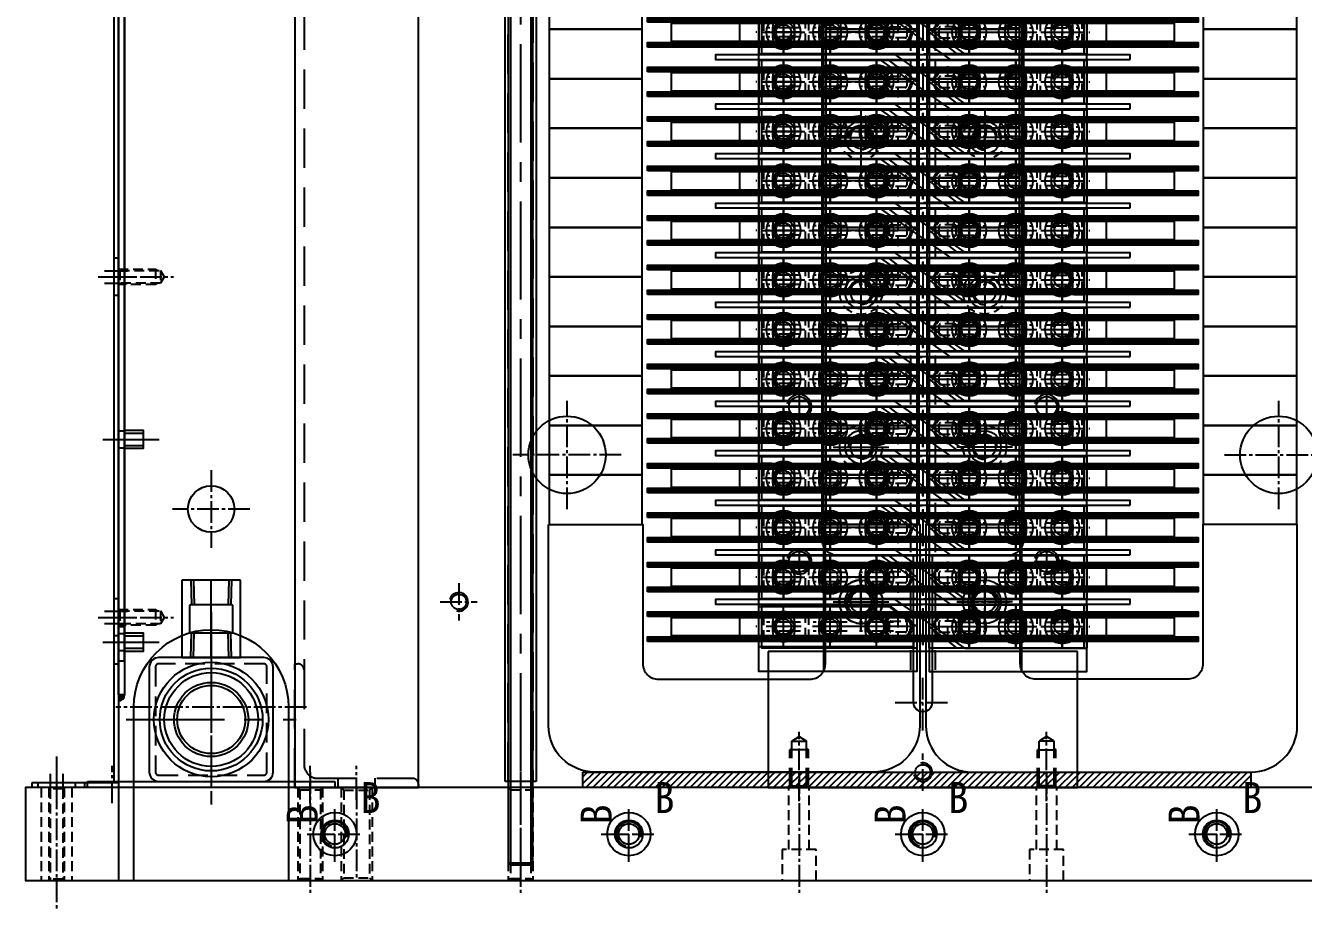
# Model space of a CAD drawing. Header units: millimetres. Extents: x 282 to 14566, y -4134 to 5341.
# Drawn here: x 7501 to 7914, y 685.6 to 971.8 of the extents above; entities that cross this region are included whole.
import ezdxf

# ---------------------------------------------------------------- set-up
doc = ezdxf.new("R2010")
doc.units = ezdxf.units.MM
for name, pattern in [('CENTER', [50.8, 31.75, -6.35, 6.35, -6.35]), ('CENTER1', [10, 7, -1, 1, -1]), ('CENTERX2', [101.6, 63.5, -12.7, 12.7, -12.7]), ('HIDDEN', [9.525, 6.35, -3.175]), ('HIDDEN2', [4.7625, 3.175, -1.5875]), ('HIDDENX2', [19.05, 12.7, -6.35])]:
    doc.linetypes.add(name, pattern=pattern)
doc.layers.add('CENTER', color=1, linetype='CENTER')
doc.layers.add('THIN', color=3, linetype='Continuous')
doc.styles.add('HAN', font='')
doc.styles.get('HAN').set_extended_font_data('GulimChe')

# ---------------------------------------------------------------- blocks, each defined once
blk = doc.blocks.new('A$C2C351D53')
at = {"color": 2, "linetype": 'HIDDEN2'}
for p, q in [((0, 33, 0), (0.25, 33, 0)), ((0, -33, 0), (0.25, -33, 0))]:
    blk.add_line(p, q, dxfattribs=at)
at = {"color": 1, "linetype": 'CENTER1'}
blk.add_line((-1, 0), (1.25, 0), dxfattribs=at)
at = {"color": 3}
blk.add_lwpolyline([(0, 89), (0.25, 89), (0.25, -89), (0, -89)], close=True, dxfattribs=at)
blk = doc.blocks.new('A$C3CC134D0')
at = {"color": 1}
for p, q in [((6, 140.5, 0), (0, 140.5, 0)), ((6, 22, 0), (0, 22, 0))]:
    blk.add_line(p, q, dxfattribs=at)
at = {"color": 1, "linetype": 'CENTERX2'}
blk.add_line((9, 81.25), (-3, 81.25), dxfattribs=at)
at = {"color": 1}
blk.add_lwpolyline([(0, 162.5), (6, 162.5), (6, 0), (0, 0)], close=True, dxfattribs=at)
at = {"color": 2, "linetype": 'HIDDEN2', "elevation": 0}
for points in [[(0, 95.25), (2, 93.25), (4, 93.25), (6, 95.25)], [(0, 67.25), (2, 69.25), (4, 69.25), (6, 67.25)]]:
    blk.add_lwpolyline(points, dxfattribs=at)
blk = doc.blocks.new('A$C2F882657')
at = {"color": 2, "linetype": 'HIDDEN2'}
for points in [[(-14.3, 3), (-9.7, 3, -0.414214), (-8, 1.3), (-8, -1.3, -0.414214), (-9.7, -3), (-14.3, -3, -0.414214), (-16, -1.3), (-16, 1.3, -0.414214)], [(-14.3, 1.8), (-9.7, 1.8, -0.414214), (-9.2, 1.3), (-9.2, -1.3, -0.414214), (-9.7, -1.8), (-14.3, -1.8, -0.414214), (-14.8, -1.3), (-14.8, 1.3, -0.414214)], [(6.3, 3), (1.7, 3, 0.414214), (0, 1.3), (0, -1.3, 0.414214), (1.7, -3), (6.3, -3, 0.414214), (8, -1.3), (8, 1.3, 0.414214)], [(6.3, 1.8), (1.7, 1.8, 0.414214), (1.2, 1.3), (1.2, -1.3, 0.414214), (1.7, -1.8), (6.3, -1.8, 0.414214), (6.8, -1.3), (6.8, 1.3, 0.414214)]]:
    blk.add_lwpolyline(points, format="xyb", close=True, dxfattribs=at)
at = {"rotation": 90}
blk.add_blockref('A$C3CC134D0', (77.25, -3, 0), dxfattribs=at)
blk = doc.blocks.new('A$C0B8F2648')
at = {"color": 1}
blk.add_line((0, -7, 0), (-9, 0, 0), dxfattribs=at)
at = {"color": 2, "linetype": 'HIDDEN2'}
for p, q in [((-50, -3, 0), (-6.28, -3, 0)), ((-6, -12.04, 0), (-6, -1.96, 0)), ((-0.96, -7, 0), (-11.04, -7, 0)), ((-50, -11, 0), (-6, -11, 0))]:
    blk.add_line(p, q, dxfattribs=at)
at = {"color": 252, "linetype": 'HIDDEN2'}
for p, q in [((-36, -2.57, 0), (-36, -11.43, 0)), ((-34.94, -3.19, 0), (-34.94, -10.81, 0))]:
    blk.add_line(p, q, dxfattribs=at)
at = {"color": 1, "elevation": 0}
blk.add_lwpolyline([(0, -14), (-50, -14), (-50, 0), (0, 0)], close=True, dxfattribs=at)
at = {"color": 252, "linetype": 'HIDDEN2', "elevation": 0}
for points in [[(-50, -11.86), (-49.4, -11.26), (-49.4, -2.74), (-50, -2.14)], [(-50, -2.14), (-36, -2.57), (-34.94, -3.19)], [(-50, -2.72), (-34.94, -3.19)], [(-34.94, -10.81), (-36, -11.43), (-50, -11.86)], [(-34.94, -10.81), (-50, -11.28)]]:
    blk.add_lwpolyline(points, dxfattribs=at)
at = {"color": 2, "linetype": 'HIDDEN2'}
for radius in [4.5, 4]:
    blk.add_circle((-6, -7, 0), radius, dxfattribs=at)
for centre in [(-43, -7, 0), (-28, -7, 0), (-13, -7, 0)]:
    blk.add_circle(centre, 2.46)
at = {"layer": 'CENTER'}
for p, q in [((-43, -11.48, 0), (-43, -2.52, 0)), ((-28, -11.48, 0), (-28, -2.52, 0)), ((-13, -11.48, 0), (-13, -2.52, 0)), ((-0.85, -7, 0), (-52, -7, 0))]:
    blk.add_line(p, q, dxfattribs=at)
at = {"layer": 'THIN'}
for centre in [(-43, -7, 0), (-28, -7, 0), (-13, -7, 0)]:
    blk.add_arc(centre, 3, 75, 345, dxfattribs=at)
blk = doc.blocks.new('A$C34640A5E')
for name, p, rotation in [('A$C2C351D53', (0, 4.5), 90), ('A$C2C351D53', (0, 4.25), 90), ('A$C2C351D53', (0, 4), 90), ('A$C2C351D53', (0, 3.75), 90), ('A$C2C351D53', (0, 3.5), 90), ('A$C2C351D53', (0, 3.25), 90), ('A$C0B8F2648', (2, -7), 180), ('A$C2C351D53', (0, -3.5), 90), ('A$C2C351D53', (0, -3.75), 90), ('A$C2C351D53', (0, -4), 90), ('A$C2C351D53', (0, -4.25), 90), ('A$C2C351D53', (0, -4.5), 90), ('A$C2C351D53', (0, -4.75), 90)]:
    blk.add_blockref(name, p, dxfattribs=dict(rotation=rotation))
for name, p in [('A$C2F882657', (4, 0, 0)), ('A$C0B8F2648', (-2, 7))]:
    blk.add_blockref(name, p)
blk = doc.blocks.new('A$C67301266')
at = {"color": 2}
for p, q in [((0, 44), (-100, 44)), ((-100, 44), (-100, 0)), ((0, 0), (0, 44)), ((-100, 0), (0, 0))]:
    blk.add_line(p, q, dxfattribs=at)
at = {"color": 2, "linetype": 'HIDDEN'}
for p, q in [((-92.4, 15), (-90, 16.52)), ((-90, 16.52), (-87.6, 15)), ((-10, 16.52), (-12.4, 15)), ((-7.6, 15), (-10, 16.52)), ((-92.4, 12.59), (-93, 12.2)), ((-92.4, 0), (-92.4, 15)), ((-92.4, 15), (-87.6, 15)), ((-87.6, 0), (-87.6, 15)), ((-87.6, 12.59), (-87, 12.2)), ((-12.4, 12.59), (-13, 12.2)), ((-12.4, 0), (-12.4, 15)), ((-7.6, 15), (-12.4, 15)), ((-7.6, 0), (-7.6, 15)), ((-7.6, 12.59), (-7, 12.2)), ((-93, 0), (-93, 12.2)), ((-87, 12.2), (-93, 12.2)), ((-87, 0), (-87, 12.2)), ((-87, 0), (-87, 12)), ((-13, 0), (-13, 12.2)), ((-13, 12.2), (-7, 12.2)), ((-7, 0), (-7, 12.2))]:
    blk.add_line(p, q, dxfattribs=at)
for points in [[(-93, 0), (-92.4, 0.6), (-87.6, 0.6), (-87, 0)], [(-93, 0), (-87, 0)], [(-7, 0), (-7.6, 0.6), (-12.4, 0.6), (-13, 0)], [(-7, 0), (-13, 0)]]:
    blk.add_lwpolyline(points, dxfattribs=at)
at = {"layer": 'CENTER', "linetype": 'CENTER1'}
for p, q in [((-90, -4.36), (-90, 18.05)), ((-10, -4.36), (-10, 18.05))]:
    blk.add_line(p, q, dxfattribs=at)
blk = doc.blocks.new('A$C406C0A8B')
at = {"color": 1}
for p, q in [((-12, 6.5), (38, 6.5)), ((-12, -0.48), (-12, 6.5)), ((38, 6.5), (38, -6.5)), ((-4.02, -6.5), (-12, -0.48)), ((38, -6.5), (-4.02, -6.5))]:
    blk.add_line(p, q, dxfattribs=at)
at = {"color": 1, "linetype": 'CENTER', "ltscale": 3}
for p, q in [((0, 5.62), (0, -5.62)), ((15, 5.62), (15, -5.62)), ((30, 5.62), (30, -5.62)), ((-5.62, 0), (5.62, 0)), ((9.38, 0), (20.62, 0)), ((24.38, 0), (35.62, 0))]:
    blk.add_line(p, q, dxfattribs=at)
at = {"color": 1}
for centre in [(0, 0), (15, 0), (30, 0)]:
    blk.add_circle(centre, 3.25, dxfattribs=at)
blk = doc.blocks.new('A$C6A33477B')
at = {"color": 6}
for p, q in [((-8, 7), (31.42, 7)), ((-8, 7), (-8, -7)), ((54.27, -9), (31.42, 7)), ((-8, -7), (35.73, -7)), ((58.58, -23), (35.73, -7)), ((54.27, -9), (98, -9)), ((98, -9), (98, -23)), ((58.58, -23), (98, -23))]:
    blk.add_line(p, q, dxfattribs=at)
at = {"color": 1, "linetype": 'CENTER', "ltscale": 2}
for p, q in [((0, 6.88), (0, -6.88)), ((15, 6.88), (15, -6.88)), ((30, 6.88), (30, -6.88)), ((-6.88, 0), (6.88, 0)), ((8.12, 0), (21.88, 0)), ((23.12, 0), (36.88, 0)), ((60, -9.12), (60, -22.88)), ((75, -9.12), (75, -22.88)), ((90, -9.12), (90, -22.88)), ((53.12, -16), (66.88, -16)), ((68.12, -16), (81.88, -16)), ((83.12, -16), (96.88, -16))]:
    blk.add_line(p, q, dxfattribs=at)
at = {"color": 2, "linetype": 'HIDDEN'}
for p, q in [((35.73, -7), (51.42, -7)), ((54.27, -9), (38.58, -9))]:
    blk.add_line(p, q, dxfattribs=at)
at = {"color": 6}
for centre, radius in [((0, 0), 5.5), ((15, 0), 5.5), ((30, 0), 5.5), ((0, 0), 3.5), ((15, 0), 3.5), ((30, 0), 3.5), ((60, -16), 5.5), ((75, -16), 5.5), ((90, -16), 5.5), ((60, -16), 3.5), ((75, -16), 3.5), ((90, -16), 3.5)]:
    blk.add_circle(centre, radius, dxfattribs=at)
blk = doc.blocks.new('A$C429828F3')
at = {"color": 250}
for points in [[(-181.75, 240), (-151.75, 240), (-151.75, 256), (-181.75, 256), (-181.75, 240)], [(-62.25, 240), (-92.25, 240), (-92.25, 256), (-62.25, 256), (-62.25, 240)], [(-59.75, 240), (-29.75, 240), (-29.75, 256), (-59.75, 256), (-59.75, 240)], [(59.75, 240), (29.75, 240), (29.75, 256), (59.75, 256), (59.75, 240)], [(-181.75, 224), (-151.75, 224), (-151.75, 240), (-181.75, 240), (-181.75, 224)], [(-62.25, 224), (-92.25, 224), (-92.25, 240), (-62.25, 240), (-62.25, 224)], [(-59.75, 224), (-29.75, 224), (-29.75, 240), (-59.75, 240), (-59.75, 224)], [(59.75, 224), (29.75, 224), (29.75, 240), (59.75, 240), (59.75, 224)], [(-181.75, 208), (-151.75, 208), (-151.75, 224), (-181.75, 224), (-181.75, 208)], [(-62.25, 208), (-92.25, 208), (-92.25, 224), (-62.25, 224), (-62.25, 208)], [(-59.75, 208), (-29.75, 208), (-29.75, 224), (-59.75, 224), (-59.75, 208)], [(59.75, 208), (29.75, 208), (29.75, 224), (59.75, 224), (59.75, 208)], [(-181.75, 192), (-151.75, 192), (-151.75, 208), (-181.75, 208), (-181.75, 192)], [(-62.25, 192), (-92.25, 192), (-92.25, 208), (-62.25, 208), (-62.25, 192)], [(-59.75, 192), (-29.75, 192), (-29.75, 208), (-59.75, 208), (-59.75, 192)], [(59.75, 192), (29.75, 192), (29.75, 208), (59.75, 208), (59.75, 192)], [(-181.75, 176), (-151.75, 176), (-151.75, 192), (-181.75, 192), (-181.75, 176)], [(-62.25, 176), (-92.25, 176), (-92.25, 192), (-62.25, 192), (-62.25, 176)], [(-59.75, 176), (-29.75, 176), (-29.75, 192), (-59.75, 192), (-59.75, 176)], [(59.75, 176), (29.75, 176), (29.75, 192), (59.75, 192), (59.75, 176)], [(-181.75, 160), (-151.75, 160), (-151.75, 176), (-181.75, 176), (-181.75, 160)], [(-62.25, 160), (-92.25, 160), (-92.25, 176), (-62.25, 176), (-62.25, 160)], [(-59.75, 160), (-29.75, 160), (-29.75, 176), (-59.75, 176), (-59.75, 160)], [(59.75, 160), (29.75, 160), (29.75, 176), (59.75, 176), (59.75, 160)], [(-181.75, 144), (-151.75, 144), (-151.75, 160), (-181.75, 160), (-181.75, 144)], [(-62.25, 144), (-92.25, 144), (-92.25, 160), (-62.25, 160), (-62.25, 144)], [(-59.75, 144), (-29.75, 144), (-29.75, 160), (-59.75, 160), (-59.75, 144)], [(59.75, 144), (29.75, 144), (29.75, 160), (59.75, 160), (59.75, 144)], [(-181.75, 128), (-151.75, 128), (-151.75, 144), (-181.75, 144), (-181.75, 128)], [(-62.25, 128), (-92.25, 128), (-92.25, 144), (-62.25, 144), (-62.25, 128)], [(-59.75, 128), (-29.75, 128), (-29.75, 144), (-59.75, 144), (-59.75, 128)], [(59.75, 128), (29.75, 128), (29.75, 144), (59.75, 144), (59.75, 128)], [(-181.75, 112), (-151.75, 112), (-151.75, 128), (-181.75, 128), (-181.75, 112)], [(-62.25, 112), (-92.25, 112), (-92.25, 128), (-62.25, 128), (-62.25, 112)], [(-59.75, 112), (-29.75, 112), (-29.75, 128), (-59.75, 128), (-59.75, 112)], [(59.75, 112), (29.75, 112), (29.75, 128), (59.75, 128), (59.75, 112)], [(-181.75, 96), (-151.75, 96), (-151.75, 112), (-181.75, 112), (-181.75, 96)], [(-62.25, 96), (-92.25, 96), (-92.25, 112), (-62.25, 112), (-62.25, 96)], [(-59.75, 96), (-29.75, 96), (-29.75, 112), (-59.75, 112), (-59.75, 96)], [(59.75, 96), (29.75, 96), (29.75, 112), (59.75, 112), (59.75, 96)], [(-181.75, 80), (-151.75, 80), (-151.75, 96), (-181.75, 96), (-181.75, 80)], [(-62.25, 80), (-92.25, 80), (-92.25, 96), (-62.25, 96), (-62.25, 80)], [(-59.75, 80), (-29.75, 80), (-29.75, 96), (-59.75, 96), (-59.75, 80)], [(59.75, 80), (29.75, 80), (29.75, 96), (59.75, 96), (59.75, 80)]]:
    blk.add_lwpolyline(points, dxfattribs=at)
for points in [[(-182, 80), (-151.5, 80), (-151.5, 35, 0.414214), (-146.5, 30), (-97.5, 30, 0.414214), (-92.5, 35), (-92.5, 80), (-62, 80), (-62, 15, -0.414214), (-77, 0), (-167, 0, -0.414214), (-182, 15)], [(-45, 0), (45, 0, 0.414214), (60, 15), (60, 80), (29.5, 80), (29.5, 35, -0.414214), (24.5, 30), (-24.5, 30, -0.414214), (-29.5, 35), (-29.5, 80), (-60, 80), (-60, 15, 0.414214)]]:
    blk.add_lwpolyline(points, format="xyb", close=True, dxfattribs=at)
blk = doc.blocks.new('A$C0D8E1CFE')
at = {"color": 8}
for p, q in [((-5, -520.5), (-5, -2.5)), ((5, -2.5), (5, -520.5)), ((5, -520.5), (-5, -520.5))]:
    blk.add_line(p, q, dxfattribs=at)
at = {"color": 2, "linetype": 'HIDDENX2'}
for p, q in [((-4, -520.5), (-4, -2.5)), ((4, -2.5), (4, -520.5))]:
    blk.add_line(p, q, dxfattribs=at)
blk.add_line((-4, -546.82), (4, -546.82))
blk.add_lwpolyline([(-3.32, 22.5), (-4, 21.82), (-4, -546.82), (-3.32, -547.5), (3.32, -547.5), (4, -546.82), (4, 21.82), (3.32, 22.5)], close=True)
at = {"layer": 'CENTER'}
blk.add_line((0, 22.5), (0, -547.5), dxfattribs=at)
at = {"layer": 'THIN'}
for p, q in [((-3.32, 22.5), (-3.32, -547.5)), ((3.32, 22.5), (3.32, -547.5))]:
    blk.add_line(p, q, dxfattribs=at)
blk = doc.blocks.new('A$C6BE73133')
h = blk.add_hatch()
h.set_pattern_fill('ANSI31', color=252, scale=0.5)
h.set_pattern_definition([(45, (284.421, -2240.2587), (-1.122532, 1.122532), [])])
h.paths.add_polyline_path([(-69.88, 5), (146, 5), (146, 0), (-69.88, 0)])
at = {"color": 2, "elevation": 0}
for points in [[(107, 235.25), (107, 236.75), (-27, 236.75), (-27, 235.25)], [(107, 219.25), (107, 220.75), (-27, 220.75), (-27, 219.25)], [(107, 203.25), (107, 204.75), (-27, 204.75), (-27, 203.25)], [(107, 187.25), (107, 188.75), (-27, 188.75), (-27, 187.25)], [(107, 171.25), (107, 172.75), (-27, 172.75), (-27, 171.25)], [(107, 155.25), (107, 156.75), (-27, 156.75), (-27, 155.25)], [(107, 139.25), (107, 140.75), (-27, 140.75), (-27, 139.25)], [(107, 123.25), (107, 124.75), (-27, 124.75), (-27, 123.25)], [(107, 107.25), (107, 108.75), (-27, 108.75), (-27, 107.25)], [(107, 91.25), (107, 92.75), (-27, 92.75), (-27, 91.25)], [(107, 75.25), (107, 76.75), (-27, 76.75), (-27, 75.25)], [(107, 59.25), (107, 60.75), (-27, 60.75), (-27, 59.25)]]:
    blk.add_lwpolyline(points, close=True, dxfattribs=at)
at = {"color": 252}
blk.add_lwpolyline([(-69.88, 5), (146, 5), (146, 0), (-69.88, 0)], close=True, dxfattribs=at)
for name, p in [('A$C0D8E1CFE', (-90, 522.5)), ('A$C429828F3', (101, 5)), ('A$C6A33477B', (-5, 260, 0)), ('A$C34640A5E', (40, 244)), ('A$C6A33477B', (-5, 244, 0)), ('A$C34640A5E', (40, 228)), ('A$C6A33477B', (-5, 228, 0)), ('A$C34640A5E', (40, 212)), ('A$C6A33477B', (-5, 212, 0)), ('A$C34640A5E', (40, 196)), ('A$C6A33477B', (-5, 196, 0)), ('A$C34640A5E', (40, 180)), ('A$C6A33477B', (-5, 180, 0)), ('A$C34640A5E', (40, 164)), ('A$C6A33477B', (-5, 164, 0)), ('A$C34640A5E', (40, 148)), ('A$C6A33477B', (-5, 148, 0)), ('A$C34640A5E', (40, 132)), ('A$C6A33477B', (-5, 132, 0)), ('A$C34640A5E', (40, 116)), ('A$C6A33477B', (-5, 116, 0)), ('A$C34640A5E', (40, 100)), ('A$C6A33477B', (-5, 100, 0)), ('A$C34640A5E', (40, 84)), ('A$C6A33477B', (-5, 84, 0)), ('A$C34640A5E', (40, 68)), ('A$C6A33477B', (-5, 68, 0)), ('A$C34640A5E', (40, 52)), ('A$C67301266', (90, 0))]:
    blk.add_blockref(name, p)
at = {"rotation": 180}
blk.add_blockref('A$C406C0A8B', (25, 52, 0), dxfattribs=at)
blk = doc.blocks.new('A$C6DBB1F85')
at = {"color": 251, "linetype": 'CENTER1'}
for p, q in [((5.68, 0), (-34.32, 0)), ((5.68, -68), (-34.32, -68)), ((5.68, -328), (-34.32, -328)), ((5.68, -396), (-34.32, -396))]:
    blk.add_line(p, q, dxfattribs=at)
at = {"color": 251, "linetype": 'HIDDEN2'}
for p, q in [((0.68, 4), (-29.32, 4)), ((0, 3.32), (-28.65, 3.32)), ((0.68, -4), (-29.32, -4)), ((0, -3.32), (-28.65, -3.32)), ((0.68, -64), (-29.32, -64)), ((0, -64.68), (-28.65, -64.68)), ((0.68, -72), (-29.32, -72)), ((0, -71.32), (-28.65, -71.32)), ((0.68, -324), (-29.32, -324)), ((0, -324.68), (-28.65, -324.68)), ((0.68, -332), (-29.32, -332)), ((0, -331.32), (-28.65, -331.32)), ((0.68, -392), (-29.32, -392)), ((0, -392.68), (-28.65, -392.68)), ((0.68, -400), (-29.32, -400)), ((0, -399.32), (-28.65, -399.32))]:
    blk.add_line(p, q, dxfattribs=at)
for points in [[(-29.32, 4), (-28.65, 3.32), (-28.65, -3.32), (-29.32, -4)], [(0.68, 4), (0, 3.32), (0, -3.32), (0.68, -4)], [(-29.32, -64), (-28.65, -64.68), (-28.65, -71.32), (-29.32, -72)], [(0.68, -64), (0, -64.68), (0, -71.32), (0.68, -72)], [(-29.32, -324), (-28.65, -324.68), (-28.65, -331.32), (-29.32, -332)], [(0.68, -324), (0, -324.68), (0, -331.32), (0.68, -332)], [(-29.32, -392), (-28.65, -392.68), (-28.65, -399.32), (-29.32, -400)], [(0.68, -392), (0, -392.68), (0, -399.32), (0.68, -400)]]:
    blk.add_lwpolyline(points, dxfattribs=at)
blk = doc.blocks.new('A$C45F8230B')
at = {"color": 6, "linetype": 'HIDDEN2'}
for p, q in [((0.81, 5), (-29.19, 5)), ((0, 4.19), (-28.38, 4.19)), ((0.81, -5), (-29.19, -5)), ((0, -4.19), (-28.38, -4.19)), ((0.81, -361), (-29.19, -361)), ((0, -361.81), (-28.38, -361.81)), ((0.81, -371), (-29.19, -371)), ((0, -370.19), (-28.38, -370.19))]:
    blk.add_line(p, q, dxfattribs=at)
at = {"color": 6, "linetype": 'CENTER1'}
for p, q in [((0.81, 0), (-29.19, 0)), ((0.81, -366), (-29.19, -366))]:
    blk.add_line(p, q, dxfattribs=at)
at = {"color": 6, "linetype": 'HIDDEN2'}
for points in [[(-29.19, 5), (-28.38, 4.19), (-28.38, -4.19), (-29.19, -5)], [(0.81, 5), (0, 4.19), (0, -4.19), (0.81, -5)], [(-29.19, -361), (-28.38, -361.81), (-28.38, -370.19), (-29.19, -371)], [(0.81, -361), (0, -361.81), (0, -370.19), (0.81, -371)]]:
    blk.add_lwpolyline(points, dxfattribs=at)
blk = doc.blocks.new('A$C3AAF212B')
at = {"linetype": 'HIDDEN2'}
for p, q in [((30, 285), (0, 285)), ((30, 282.5), (0, 282.5)), ((29.57, 282.07), (0.43, 282.07)), ((30, 277.5), (0, 277.5)), ((29.57, 277.93), (0.43, 277.93)), ((30, 275), (0, 275)), ((10, 43.3), (30, 43.3)), ((10, 36.7), (30, 36.7)), ((10, -36.7), (30, -36.7)), ((10, -43.3), (30, -43.3))]:
    blk.add_line(p, q, dxfattribs=at)
at = {"color": 1, "linetype": 'CENTER1'}
for p, q in [((40, 280), (-10, 280)), ((15, 197), (15, 183)), ((8, 190), (22, 190)), ((15, 102), (15, 88)), ((8, 95), (22, 95)), ((35, 40), (-5, 40)), ((15, 7), (15, -7)), ((8, 0), (22, 0)), ((35, -40), (-5, -40)), ((15, -88), (15, -102)), ((8, -95), (22, -95))]:
    blk.add_line(p, q, dxfattribs=at)
at = {"color": 2, "ltscale": 10}
blk.add_lwpolyline([(0, -290), (30, -290), (30, 290), (0, 290)], close=True, dxfattribs=at)
at = {"linetype": 'HIDDEN2'}
for points in [[(0, 277.5), (0.43, 277.93), (0.43, 282.07), (0, 282.5)], [(30, 277.5), (29.57, 277.93), (29.57, 282.07), (30, 282.5)], [(0, 34.5), (10, 34.5), (10, 45.5), (0, 45.5)], [(0, -45.5), (10, -45.5), (10, -34.5), (0, -34.5)]]:
    blk.add_lwpolyline(points, dxfattribs=at)
at = {"ltscale": 10}
for centre in [(15, 190), (15, 95), (15, 0), (15, -95)]:
    blk.add_circle(centre, 3.32, dxfattribs=at)
at = {"layer": 'THIN', "ltscale": 10}
for centre in [(15, 190), (15, 95), (15, 0), (15, -95)]:
    blk.add_arc(centre, 4, 255, 165, dxfattribs=at)
for name, p in [('A$C6DBB1F85', (29.32, 198)), ('A$C45F8230B', (29.19, 183))]:
    blk.add_blockref(name, p)
at = {"color": 3, "style": 'HAN'}
for p in [(18.08, 195.59), (18.08, 100.59), (18.08, 5.59), (18.08, -89.41)]:
    blk.add_text('B', height=10, dxfattribs=at).set_placement(p)
blk = doc.blocks.new('A$C45832701')
at = {"color": 2, "linetype": 'HIDDENX2'}
blk.add_line((-17, 632), (-17, 38), dxfattribs=at)
at = {"color": 1, "linetype": 'CENTER1'}
blk.add_line((0, -4), (0, 7), dxfattribs=at)
at = {"color": 2, "linetype": 'HIDDEN2'}
for p, q in [((-6, 0), (-6, 3)), ((6, 0), (6, 3))]:
    blk.add_line(p, q, dxfattribs=at)
at = {"color": 4}
blk.add_lwpolyline([(20, 0), (20, 670), (-20, 670), (-20, 0)], close=True, dxfattribs=at)
at = {"color": 2, "linetype": 'HIDDENX2'}
blk.add_lwpolyline([(-20, 0), (-20, 40), (-19, 40, -0.414214), (-17, 38), (-17, 7.5, 0.414214), (-12.5, 3), (18, 3, -0.414214), (20, 1), (20, 0)], format="xyb", close=True, dxfattribs=at)
blk = doc.blocks.new('A$C6A51511A')
at = {"color": 2, "linetype": 'HIDDEN2'}
for p, q in [((-438, 182.5), (-438, 177.5)), ((-436.4, 182.07), (-436.4, 177.93)), ((-438, 72.5), (-438, 67.5)), ((-436.4, 72.07), (-436.4, 67.93))]:
    blk.add_line(p, q, dxfattribs=at)
at = {"color": 1, "linetype": 'CENTER1'}
for p, q in [((-453, 180), (-432.21, 180)), ((-305, 105), (-305, 140)), ((-75, 105), (-75, 140)), ((-287.5, 122.5), (-322.5, 122.5)), ((-92.5, 122.5), (-57.5, 122.5)), ((-420.02, 117.5), (-420.02, 92.5)), ((-407.52, 105), (-432.52, 105)), ((-210, 66, 0), (-210, 84, 0)), ((-170, 66, 0), (-170, 84, 0)), ((-340, 81), (-340, 69)), ((-346, 75), (-334, 75)), ((-219, 75, 0), (-201, 75, 0)), ((-179, 75, 0), (-161, 75, 0)), ((-420, 71.8), (-420, 10.2)), ((-453, 70), (-432.21, 70)), ((-190, 33.5), (-190, 51.5)), ((-199, 42.5), (-181, 42.5)), ((-389.2, 41), (-450.8, 41)), ((-190, 14), (-190, 26)), ((-196, 20), (-184, 20)), ((-380, -9), (-380, 9)), ((-285, -9), (-285, 9)), ((-190, -9), (-190, 9)), ((-95, -9), (-95, 9)), ((-389, 0), (-371, 0)), ((-294, 0), (-276, 0)), ((-199, 0), (-181, 0)), ((-104, 0), (-86, 0))]:
    blk.add_line(p, q, dxfattribs=at)
at = {"color": 30}
for points in [[(-395, 41), (-395, -15), (15, -15), (15, 41, -1), (65, 41), (65, -15), (70, -15), (70, 683), (68, 685), (-448, 685), (-450, 683), (-450, -15), (-445, -15), (-445, 41, -1)], [(-162.5, 460, -0.414214), (-157.5, 455), (-157.5, 95, -0.414214), (-162.5, 90), (-187, 90), (-187, 42.5, -1), (-193, 42.5), (-193, 90), (-217.5, 90, -0.414214), (-222.5, 95), (-222.5, 455, -0.414214), (-217.5, 460), (-193, 460), (-193, 507.5, -1), (-187, 507.5), (-187, 460)]]:
    blk.add_lwpolyline(points, format="xyb", close=True, dxfattribs=at)
at = {"color": 2, "linetype": 'HIDDEN2'}
for points in [[(-450, 182.5), (-438, 182.5), (-437.25, 182.07)], [(-450, 182.5), (-449.57, 182.07), (-449.57, 177.93), (-450, 177.5)], [(-449.57, 182.07), (-436.4, 182.07), (-435.21, 180), (-436.4, 177.93), (-449.57, 177.93)], [(-437.25, 177.93), (-438, 177.5), (-450, 177.5)], [(-450, 72.5), (-438, 72.5), (-437.25, 72.07)], [(-450, 72.5), (-449.57, 72.07), (-449.57, 67.93), (-450, 67.5)], [(-449.57, 72.07), (-436.4, 72.07), (-435.21, 70), (-436.4, 67.93), (-449.57, 67.93)], [(-437.25, 67.93), (-438, 67.5), (-450, 67.5)]]:
    blk.add_lwpolyline(points, dxfattribs=at)
for centre, radius in [((-230, 138, 0), 3.32), ((-150, 138, 0), 3.32), ((-230, 88, 0), 3.32), ((-150, 88, 0), 3.32), ((-340, 75), 2.46), ((-190, 20), 2.46)]:
    blk.add_circle(centre, radius)
at = {"color": 30}
for centre, radius in [((-305, 122.5), 12.5), ((-75, 122.5), 12.5), ((-420.02, 105), 7.5), ((-210, 75, 0), 7), ((-210, 75, 0), 4.5), ((-170, 75, 0), 7), ((-170, 75, 0), 4.5), ((-380, 0), 7), ((-380, 0), 4.5), ((-285, 0), 7), ((-285, 0), 4.5), ((-190, 0), 7), ((-190, 0), 4.5), ((-95, 0), 7), ((-95, 0), 4.5)]:
    blk.add_circle(centre, radius, dxfattribs=at)
at = {"layer": 'CENTER'}
for p, q in [((-230, 142, 0), (-230, 134, 0)), ((-150, 142, 0), (-150, 134, 0)), ((-234, 138, 0), (-226, 138, 0)), ((-154, 138, 0), (-146, 138, 0)), ((-230, 92, 0), (-230, 84, 0)), ((-150, 92, 0), (-150, 84, 0)), ((-234, 88, 0), (-226, 88, 0)), ((-154, 88, 0), (-146, 88, 0))]:
    blk.add_line(p, q, dxfattribs=at)
at = {"layer": 'THIN'}
for centre, radius, start, end in [((-230, 138, 0), 4, 255, 165), ((-150, 138, 0), 4, 255, 165), ((-230, 88, 0), 4, 255, 165), ((-150, 88, 0), 4, 255, 165), ((-340, 75), 3, 255, 165), ((-190, 20), 3, 195, 105)]:
    blk.add_arc(centre, radius, start, end, dxfattribs=at)
at = {"color": 6, "style": 'HAN'}
for p in [(-371.75, 6.78), (-276.75, 6.78), (-181.75, 6.78), (-86.75, 6.78)]:
    blk.add_text('B', height=10, dxfattribs=at).set_placement(p)
blk = doc.blocks.new('A$C53A91CFA')
at = {"color": 2, "linetype": 'HIDDEN'}
blk.add_line((-41, 14.5), (-41, -430.5), dxfattribs=at)
at = {"color": 1}
blk.add_line((-13, -430.5), (-13, 14.5), dxfattribs=at)
at = {"color": 250, "linetype": 'CENTER1'}
for p, q in [((-30, -7), (-30, 7)), ((-15, -7), (-15, 7)), ((-35.5, 1.5), (-24.5, 1.5)), ((-35.5, 0), (-24.5, 0)), ((-20.5, 1.5), (-9.5, 1.5)), ((-20.5, 0), (-9.5, 0)), ((-35.5, -1.5), (-24.5, -1.5)), ((-20.5, -1.5), (-9.5, -1.5)), ((-30, -23), (-30, -9)), ((-15, -23), (-15, -9)), ((-35.5, -14.5), (-24.5, -14.5)), ((-35.5, -16), (-24.5, -16)), ((-20.5, -14.5), (-9.5, -14.5)), ((-20.5, -16), (-9.5, -16)), ((-35.5, -17.5), (-24.5, -17.5)), ((-20.5, -17.5), (-9.5, -17.5)), ((-30, -39), (-30, -25)), ((-15, -39), (-15, -25)), ((-35.5, -30.5), (-24.5, -30.5)), ((-35.5, -32), (-24.5, -32)), ((-20.5, -30.5), (-9.5, -30.5)), ((-20.5, -32), (-9.5, -32)), ((-35.5, -33.5), (-24.5, -33.5)), ((-20.5, -33.5), (-9.5, -33.5)), ((-30, -55), (-30, -41)), ((-15, -55), (-15, -41)), ((-35.5, -46.5), (-24.5, -46.5)), ((-35.5, -48), (-24.5, -48)), ((-35.5, -49.5), (-24.5, -49.5)), ((-20.5, -46.5), (-9.5, -46.5)), ((-20.5, -48), (-9.5, -48)), ((-20.5, -49.5), (-9.5, -49.5)), ((-30, -71), (-30, -57)), ((-15, -71), (-15, -57)), ((-35.5, -62.5), (-24.5, -62.5)), ((-35.5, -64), (-24.5, -64)), ((-35.5, -65.5), (-24.5, -65.5)), ((-20.5, -62.5), (-9.5, -62.5)), ((-20.5, -64), (-9.5, -64)), ((-20.5, -65.5), (-9.5, -65.5)), ((-30, -87), (-30, -73)), ((-15, -87), (-15, -73)), ((-35.5, -78.5), (-24.5, -78.5)), ((-35.5, -80), (-24.5, -80)), ((-35.5, -81.5), (-24.5, -81.5)), ((-20.5, -78.5), (-9.5, -78.5)), ((-20.5, -80), (-9.5, -80)), ((-20.5, -81.5), (-9.5, -81.5)), ((-30, -103), (-30, -89)), ((-15, -103), (-15, -89)), ((-35.5, -94.5), (-24.5, -94.5)), ((-20.5, -94.5), (-9.5, -94.5)), ((-35.5, -96), (-24.5, -96)), ((-35.5, -97.5), (-24.5, -97.5)), ((-20.5, -96), (-9.5, -96)), ((-20.5, -97.5), (-9.5, -97.5)), ((-30, -119), (-30, -105)), ((-15, -119), (-15, -105)), ((-35.5, -110.5), (-24.5, -110.5)), ((-20.5, -110.5), (-9.5, -110.5)), ((-35.5, -112), (-24.5, -112)), ((-35.5, -113.5), (-24.5, -113.5)), ((-20.5, -112), (-9.5, -112)), ((-20.5, -113.5), (-9.5, -113.5)), ((-30, -135), (-30, -121)), ((-15, -135), (-15, -121)), ((-35.5, -126.5), (-24.5, -126.5)), ((-35.5, -128), (-24.5, -128)), ((-20.5, -126.5), (-9.5, -126.5)), ((-20.5, -128), (-9.5, -128)), ((-35.5, -129.5), (-24.5, -129.5)), ((-20.5, -129.5), (-9.5, -129.5)), ((-30, -151), (-30, -137)), ((-15, -151), (-15, -137)), ((-35.5, -142.5), (-24.5, -142.5)), ((-35.5, -144), (-24.5, -144)), ((-20.5, -142.5), (-9.5, -142.5)), ((-20.5, -144), (-9.5, -144)), ((-35.5, -145.5), (-24.5, -145.5)), ((-20.5, -145.5), (-9.5, -145.5)), ((-30, -167), (-30, -153)), ((-15, -167), (-15, -153)), ((-35.5, -158.5), (-24.5, -158.5)), ((-35.5, -160), (-24.5, -160)), ((-20.5, -158.5), (-9.5, -158.5)), ((-20.5, -160), (-9.5, -160)), ((-35.5, -161.5), (-24.5, -161.5)), ((-20.5, -161.5), (-9.5, -161.5)), ((-30, -183), (-30, -169)), ((-15, -183), (-15, -169)), ((-35.5, -174.5), (-24.5, -174.5)), ((-35.5, -176), (-24.5, -176)), ((-35.5, -177.5), (-24.5, -177.5)), ((-20.5, -174.5), (-9.5, -174.5)), ((-20.5, -176), (-9.5, -176)), ((-20.5, -177.5), (-9.5, -177.5)), ((-30, -199), (-30, -185)), ((-15, -199), (-15, -185)), ((-35.5, -190.5), (-24.5, -190.5)), ((-35.5, -192), (-24.5, -192)), ((-35.5, -193.5), (-24.5, -193.5)), ((-20.5, -190.5), (-9.5, -190.5)), ((-20.5, -192), (-9.5, -192)), ((-20.5, -193.5), (-9.5, -193.5)), ((-30, -215), (-30, -201)), ((-15, -215), (-15, -201)), ((-35.5, -206.5), (-24.5, -206.5)), ((-35.5, -208), (-24.5, -208)), ((-35.5, -209.5), (-24.5, -209.5)), ((-20.5, -206.5), (-9.5, -206.5)), ((-20.5, -208), (-9.5, -208)), ((-20.5, -209.5), (-9.5, -209.5)), ((-30, -231), (-30, -217)), ((-15, -231), (-15, -217)), ((-35.5, -222.5), (-24.5, -222.5)), ((-20.5, -222.5), (-9.5, -222.5)), ((-35.5, -224), (-24.5, -224)), ((-35.5, -225.5), (-24.5, -225.5)), ((-20.5, -224), (-9.5, -224)), ((-20.5, -225.5), (-9.5, -225.5)), ((-30, -247), (-30, -233)), ((-15, -247), (-15, -233)), ((-35.5, -238.5), (-24.5, -238.5)), ((-20.5, -238.5), (-9.5, -238.5)), ((-35.5, -240), (-24.5, -240)), ((-35.5, -241.5), (-24.5, -241.5)), ((-20.5, -240), (-9.5, -240)), ((-20.5, -241.5), (-9.5, -241.5)), ((-30, -263), (-30, -249)), ((-15, -263), (-15, -249)), ((-35.5, -254.5), (-24.5, -254.5)), ((-35.5, -256), (-24.5, -256)), ((-20.5, -254.5), (-9.5, -254.5)), ((-20.5, -256), (-9.5, -256)), ((-35.5, -257.5), (-24.5, -257.5)), ((-20.5, -257.5), (-9.5, -257.5)), ((-30, -279), (-30, -265)), ((-15, -279), (-15, -265)), ((-35.5, -270.5), (-24.5, -270.5)), ((-35.5, -272), (-24.5, -272)), ((-20.5, -270.5), (-9.5, -270.5)), ((-20.5, -272), (-9.5, -272)), ((-35.5, -273.5), (-24.5, -273.5)), ((-20.5, -273.5), (-9.5, -273.5)), ((-30, -295), (-30, -281)), ((-15, -295), (-15, -281)), ((-35.5, -286.5), (-24.5, -286.5)), ((-35.5, -288), (-24.5, -288)), ((-20.5, -286.5), (-9.5, -286.5)), ((-20.5, -288), (-9.5, -288)), ((-35.5, -289.5), (-24.5, -289.5)), ((-20.5, -289.5), (-9.5, -289.5)), ((-30, -311), (-30, -297)), ((-15, -311), (-15, -297)), ((-35.5, -302.5), (-24.5, -302.5)), ((-35.5, -304), (-24.5, -304)), ((-35.5, -305.5), (-24.5, -305.5)), ((-20.5, -302.5), (-9.5, -302.5)), ((-20.5, -304), (-9.5, -304)), ((-20.5, -305.5), (-9.5, -305.5)), ((-30, -327), (-30, -313)), ((-15, -327), (-15, -313)), ((-35.5, -318.5), (-24.5, -318.5)), ((-35.5, -320), (-24.5, -320)), ((-35.5, -321.5), (-24.5, -321.5)), ((-20.5, -318.5), (-9.5, -318.5)), ((-20.5, -320), (-9.5, -320)), ((-20.5, -321.5), (-9.5, -321.5)), ((-30, -343), (-30, -329)), ((-15, -343), (-15, -329)), ((-35.5, -334.5), (-24.5, -334.5)), ((-20.5, -334.5), (-9.5, -334.5)), ((-35.5, -336), (-24.5, -336)), ((-35.5, -337.5), (-24.5, -337.5)), ((-20.5, -336), (-9.5, -336)), ((-20.5, -337.5), (-9.5, -337.5)), ((-30, -359), (-30, -345)), ((-15, -359), (-15, -345)), ((-35.5, -350.5), (-24.5, -350.5)), ((-20.5, -350.5), (-9.5, -350.5)), ((-35.5, -352), (-24.5, -352)), ((-35.5, -353.5), (-24.5, -353.5)), ((-20.5, -352), (-9.5, -352)), ((-20.5, -353.5), (-9.5, -353.5)), ((-30, -375), (-30, -361)), ((-15, -375), (-15, -361)), ((-35.5, -366.5), (-24.5, -366.5)), ((-20.5, -366.5), (-9.5, -366.5)), ((-35.5, -368), (-24.5, -368)), ((-35.5, -369.5), (-24.5, -369.5)), ((-20.5, -368), (-9.5, -368)), ((-20.5, -369.5), (-9.5, -369.5)), ((-30, -391), (-30, -377)), ((-15, -391), (-15, -377)), ((-35.5, -382.5), (-24.5, -382.5)), ((-35.5, -384), (-24.5, -384)), ((-20.5, -382.5), (-9.5, -382.5)), ((-20.5, -384), (-9.5, -384)), ((-35.5, -385.5), (-24.5, -385.5)), ((-20.5, -385.5), (-9.5, -385.5)), ((-30, -407), (-30, -393)), ((-15, -407), (-15, -393)), ((-35.5, -398.5), (-24.5, -398.5)), ((-35.5, -400), (-24.5, -400)), ((-20.5, -398.5), (-9.5, -398.5)), ((-20.5, -400), (-9.5, -400)), ((-35.5, -401.5), (-24.5, -401.5)), ((-20.5, -401.5), (-9.5, -401.5)), ((-30, -423), (-30, -409)), ((-15, -423), (-15, -409)), ((-35.5, -414.5), (-24.5, -414.5)), ((-35.5, -416), (-24.5, -416)), ((-20.5, -414.5), (-9.5, -414.5)), ((-20.5, -416), (-9.5, -416)), ((-35.5, -417.5), (-24.5, -417.5)), ((-20.5, -417.5), (-9.5, -417.5))]:
    blk.add_line(p, q, dxfattribs=at)
at = {"color": 1, "linetype": 'CENTER1'}
for p, q in [((0, -7), (0, 7)), ((-5.5, 1.5), (5.5, 1.5)), ((-5.5, 0), (5.5, 0)), ((-5.5, -1.5), (5.5, -1.5)), ((0, -23), (0, -9)), ((-5.5, -14.5), (5.5, -14.5)), ((-5.5, -16), (5.5, -16)), ((-5.5, -17.5), (5.5, -17.5)), ((0, -39), (0, -25)), ((-5.5, -30.5), (5.5, -30.5)), ((-5.5, -32), (5.5, -32)), ((-5.5, -33.5), (5.5, -33.5)), ((0, -55), (0, -41)), ((-5.5, -46.5), (5.5, -46.5)), ((-5.5, -48), (5.5, -48)), ((-5.5, -49.5), (5.5, -49.5)), ((0, -71), (0, -57)), ((-5.5, -62.5), (5.5, -62.5)), ((-5.5, -64), (5.5, -64)), ((-5.5, -65.5), (5.5, -65.5)), ((0, -87), (0, -73)), ((-5.5, -78.5), (5.5, -78.5)), ((-5.5, -80), (5.5, -80)), ((-5.5, -81.5), (5.5, -81.5)), ((0, -103), (0, -89)), ((-5.5, -94.5), (5.5, -94.5)), ((-5.5, -96), (5.5, -96)), ((-5.5, -97.5), (5.5, -97.5)), ((0, -119), (0, -105)), ((-5.5, -110.5), (5.5, -110.5)), ((-5.5, -112), (5.5, -112)), ((-5.5, -113.5), (5.5, -113.5)), ((0, -135), (0, -121)), ((-5.5, -126.5), (5.5, -126.5)), ((-5.5, -128), (5.5, -128)), ((-5.5, -129.5), (5.5, -129.5)), ((0, -151), (0, -137)), ((-5.5, -142.5), (5.5, -142.5)), ((-5.5, -144), (5.5, -144)), ((-5.5, -145.5), (5.5, -145.5)), ((0, -167), (0, -153)), ((-5.5, -158.5), (5.5, -158.5)), ((-5.5, -160), (5.5, -160)), ((-5.5, -161.5), (5.5, -161.5)), ((0, -183), (0, -169)), ((-5.5, -174.5), (5.5, -174.5)), ((-5.5, -176), (5.5, -176)), ((-5.5, -177.5), (5.5, -177.5)), ((0, -199), (0, -185)), ((-5.5, -190.5), (5.5, -190.5)), ((-5.5, -192), (5.5, -192)), ((-5.5, -193.5), (5.5, -193.5)), ((0, -215), (0, -201)), ((-5.5, -206.5), (5.5, -206.5)), ((-5.5, -208), (5.5, -208)), ((-5.5, -209.5), (5.5, -209.5)), ((0, -231), (0, -217)), ((-5.5, -222.5), (5.5, -222.5)), ((-5.5, -224), (5.5, -224)), ((-5.5, -225.5), (5.5, -225.5)), ((0, -247), (0, -233)), ((-5.5, -238.5), (5.5, -238.5)), ((-5.5, -240), (5.5, -240)), ((-5.5, -241.5), (5.5, -241.5)), ((0, -263), (0, -249)), ((-5.5, -254.5), (5.5, -254.5)), ((-5.5, -256), (5.5, -256)), ((-5.5, -257.5), (5.5, -257.5)), ((0, -279), (0, -265)), ((-5.5, -270.5), (5.5, -270.5)), ((-5.5, -272), (5.5, -272)), ((-5.5, -273.5), (5.5, -273.5)), ((0, -295), (0, -281)), ((-5.5, -286.5), (5.5, -286.5)), ((-5.5, -288), (5.5, -288)), ((-5.5, -289.5), (5.5, -289.5)), ((0, -311), (0, -297)), ((-5.5, -302.5), (5.5, -302.5)), ((-5.5, -304), (5.5, -304)), ((-5.5, -305.5), (5.5, -305.5)), ((0, -327), (0, -313)), ((-5.5, -318.5), (5.5, -318.5)), ((-5.5, -320), (5.5, -320)), ((-5.5, -321.5), (5.5, -321.5)), ((0, -343), (0, -329)), ((-5.5, -334.5), (5.5, -334.5)), ((-5.5, -336), (5.5, -336)), ((-5.5, -337.5), (5.5, -337.5)), ((0, -359), (0, -345)), ((-5.5, -350.5), (5.5, -350.5)), ((-5.5, -352), (5.5, -352)), ((-5.5, -353.5), (5.5, -353.5)), ((0, -375), (0, -361)), ((-5.5, -366.5), (5.5, -366.5)), ((-5.5, -368), (5.5, -368)), ((-5.5, -369.5), (5.5, -369.5)), ((0, -391), (0, -377)), ((-5.5, -382.5), (5.5, -382.5)), ((-5.5, -384), (5.5, -384)), ((-5.5, -385.5), (5.5, -385.5)), ((0, -407), (0, -393)), ((-5.5, -398.5), (5.5, -398.5)), ((-5.5, -400), (5.5, -400)), ((-5.5, -401.5), (5.5, -401.5)), ((0, -423), (0, -409)), ((-5.5, -414.5), (5.5, -414.5)), ((-5.5, -416), (5.5, -416)), ((-5.5, -417.5), (5.5, -417.5))]:
    blk.add_line(p, q, dxfattribs=at)
at = {"color": 1}
blk.add_lwpolyline([(8, 14.5), (-43, 14.5), (-43, -430.5), (8, -430.5)], close=True, dxfattribs=at)
at = {"color": 250}
for points in [[(-26.5, -1.5), (-26.5, 1.5, 1), (-33.5, 1.5), (-33.5, -1.5, 1)], [(-11.5, -1.5), (-11.5, 1.5, 1), (-18.5, 1.5), (-18.5, -1.5, 1)], [(-26.5, -17.5), (-26.5, -14.5, 1), (-33.5, -14.5), (-33.5, -17.5, 1)], [(-11.5, -17.5), (-11.5, -14.5, 1), (-18.5, -14.5), (-18.5, -17.5, 1)], [(-26.5, -33.5), (-26.5, -30.5, 1), (-33.5, -30.5), (-33.5, -33.5, 1)], [(-11.5, -33.5), (-11.5, -30.5, 1), (-18.5, -30.5), (-18.5, -33.5, 1)], [(-26.5, -49.5), (-26.5, -46.5, 1), (-33.5, -46.5), (-33.5, -49.5, 1)], [(-11.5, -49.5), (-11.5, -46.5, 1), (-18.5, -46.5), (-18.5, -49.5, 1)], [(-26.5, -65.5), (-26.5, -62.5, 1), (-33.5, -62.5), (-33.5, -65.5, 1)], [(-11.5, -65.5), (-11.5, -62.5, 1), (-18.5, -62.5), (-18.5, -65.5, 1)], [(-26.5, -81.5), (-26.5, -78.5, 1), (-33.5, -78.5), (-33.5, -81.5, 1)], [(-11.5, -81.5), (-11.5, -78.5, 1), (-18.5, -78.5), (-18.5, -81.5, 1)], [(-26.5, -97.5), (-26.5, -94.5, 1), (-33.5, -94.5), (-33.5, -97.5, 1)], [(-11.5, -97.5), (-11.5, -94.5, 1), (-18.5, -94.5), (-18.5, -97.5, 1)], [(-26.5, -113.5), (-26.5, -110.5, 1), (-33.5, -110.5), (-33.5, -113.5, 1)], [(-11.5, -113.5), (-11.5, -110.5, 1), (-18.5, -110.5), (-18.5, -113.5, 1)], [(-26.5, -129.5), (-26.5, -126.5, 1), (-33.5, -126.5), (-33.5, -129.5, 1)], [(-11.5, -129.5), (-11.5, -126.5, 1), (-18.5, -126.5), (-18.5, -129.5, 1)], [(-26.5, -145.5), (-26.5, -142.5, 1), (-33.5, -142.5), (-33.5, -145.5, 1)], [(-11.5, -145.5), (-11.5, -142.5, 1), (-18.5, -142.5), (-18.5, -145.5, 1)], [(-26.5, -161.5), (-26.5, -158.5, 1), (-33.5, -158.5), (-33.5, -161.5, 1)], [(-11.5, -161.5), (-11.5, -158.5, 1), (-18.5, -158.5), (-18.5, -161.5, 1)], [(-26.5, -177.5), (-26.5, -174.5, 1), (-33.5, -174.5), (-33.5, -177.5, 1)], [(-11.5, -177.5), (-11.5, -174.5, 1), (-18.5, -174.5), (-18.5, -177.5, 1)], [(-26.5, -193.5), (-26.5, -190.5, 1), (-33.5, -190.5), (-33.5, -193.5, 1)], [(-11.5, -193.5), (-11.5, -190.5, 1), (-18.5, -190.5), (-18.5, -193.5, 1)], [(-26.5, -209.5), (-26.5, -206.5, 1), (-33.5, -206.5), (-33.5, -209.5, 1)], [(-11.5, -209.5), (-11.5, -206.5, 1), (-18.5, -206.5), (-18.5, -209.5, 1)], [(-26.5, -225.5), (-26.5, -222.5, 1), (-33.5, -222.5), (-33.5, -225.5, 1)], [(-11.5, -225.5), (-11.5, -222.5, 1), (-18.5, -222.5), (-18.5, -225.5, 1)], [(-26.5, -241.5), (-26.5, -238.5, 1), (-33.5, -238.5), (-33.5, -241.5, 1)], [(-11.5, -241.5), (-11.5, -238.5, 1), (-18.5, -238.5), (-18.5, -241.5, 1)], [(-26.5, -257.5), (-26.5, -254.5, 1), (-33.5, -254.5), (-33.5, -257.5, 1)], [(-11.5, -257.5), (-11.5, -254.5, 1), (-18.5, -254.5), (-18.5, -257.5, 1)], [(-26.5, -273.5), (-26.5, -270.5, 1), (-33.5, -270.5), (-33.5, -273.5, 1)], [(-11.5, -273.5), (-11.5, -270.5, 1), (-18.5, -270.5), (-18.5, -273.5, 1)], [(-26.5, -289.5), (-26.5, -286.5, 1), (-33.5, -286.5), (-33.5, -289.5, 1)], [(-11.5, -289.5), (-11.5, -286.5, 1), (-18.5, -286.5), (-18.5, -289.5, 1)], [(-26.5, -305.5), (-26.5, -302.5, 1), (-33.5, -302.5), (-33.5, -305.5, 1)], [(-11.5, -305.5), (-11.5, -302.5, 1), (-18.5, -302.5), (-18.5, -305.5, 1)], [(-26.5, -321.5), (-26.5, -318.5, 1), (-33.5, -318.5), (-33.5, -321.5, 1)], [(-11.5, -321.5), (-11.5, -318.5, 1), (-18.5, -318.5), (-18.5, -321.5, 1)], [(-26.5, -337.5), (-26.5, -334.5, 1), (-33.5, -334.5), (-33.5, -337.5, 1)], [(-11.5, -337.5), (-11.5, -334.5, 1), (-18.5, -334.5), (-18.5, -337.5, 1)], [(-26.5, -353.5), (-26.5, -350.5, 1), (-33.5, -350.5), (-33.5, -353.5, 1)], [(-11.5, -353.5), (-11.5, -350.5, 1), (-18.5, -350.5), (-18.5, -353.5, 1)], [(-26.5, -369.5), (-26.5, -366.5, 1), (-33.5, -366.5), (-33.5, -369.5, 1)], [(-11.5, -369.5), (-11.5, -366.5, 1), (-18.5, -366.5), (-18.5, -369.5, 1)], [(-26.5, -385.5), (-26.5, -382.5, 1), (-33.5, -382.5), (-33.5, -385.5, 1)], [(-11.5, -385.5), (-11.5, -382.5, 1), (-18.5, -382.5), (-18.5, -385.5, 1)], [(-26.5, -401.5), (-26.5, -398.5, 1), (-33.5, -398.5), (-33.5, -401.5, 1)], [(-11.5, -401.5), (-11.5, -398.5, 1), (-18.5, -398.5), (-18.5, -401.5, 1)], [(-26.5, -417.5), (-26.5, -414.5, 1), (-33.5, -414.5), (-33.5, -417.5, 1)], [(-11.5, -417.5), (-11.5, -414.5, 1), (-18.5, -414.5), (-18.5, -417.5, 1)]]:
    blk.add_lwpolyline(points, format="xyb", close=True, dxfattribs=at)
at = {"color": 1}
for points in [[(3.5, -1.5), (3.5, 1.5, 1), (-3.5, 1.5), (-3.5, -1.5, 1)], [(3.5, -17.5), (3.5, -14.5, 1), (-3.5, -14.5), (-3.5, -17.5, 1)], [(3.5, -33.5), (3.5, -30.5, 1), (-3.5, -30.5), (-3.5, -33.5, 1)], [(3.5, -49.5), (3.5, -46.5, 1), (-3.5, -46.5), (-3.5, -49.5, 1)], [(3.5, -65.5), (3.5, -62.5, 1), (-3.5, -62.5), (-3.5, -65.5, 1)], [(3.5, -81.5), (3.5, -78.5, 1), (-3.5, -78.5), (-3.5, -81.5, 1)], [(3.5, -97.5), (3.5, -94.5, 1), (-3.5, -94.5), (-3.5, -97.5, 1)], [(3.5, -113.5), (3.5, -110.5, 1), (-3.5, -110.5), (-3.5, -113.5, 1)], [(3.5, -129.5), (3.5, -126.5, 1), (-3.5, -126.5), (-3.5, -129.5, 1)], [(3.5, -145.5), (3.5, -142.5, 1), (-3.5, -142.5), (-3.5, -145.5, 1)], [(3.5, -161.5), (3.5, -158.5, 1), (-3.5, -158.5), (-3.5, -161.5, 1)], [(3.5, -177.5), (3.5, -174.5, 1), (-3.5, -174.5), (-3.5, -177.5, 1)], [(3.5, -193.5), (3.5, -190.5, 1), (-3.5, -190.5), (-3.5, -193.5, 1)], [(3.5, -209.5), (3.5, -206.5, 1), (-3.5, -206.5), (-3.5, -209.5, 1)], [(3.5, -225.5), (3.5, -222.5, 1), (-3.5, -222.5), (-3.5, -225.5, 1)], [(3.5, -241.5), (3.5, -238.5, 1), (-3.5, -238.5), (-3.5, -241.5, 1)], [(3.5, -257.5), (3.5, -254.5, 1), (-3.5, -254.5), (-3.5, -257.5, 1)], [(3.5, -273.5), (3.5, -270.5, 1), (-3.5, -270.5), (-3.5, -273.5, 1)], [(3.5, -289.5), (3.5, -286.5, 1), (-3.5, -286.5), (-3.5, -289.5, 1)], [(3.5, -305.5), (3.5, -302.5, 1), (-3.5, -302.5), (-3.5, -305.5, 1)], [(3.5, -321.5), (3.5, -318.5, 1), (-3.5, -318.5), (-3.5, -321.5, 1)], [(3.5, -337.5), (3.5, -334.5, 1), (-3.5, -334.5), (-3.5, -337.5, 1)], [(3.5, -353.5), (3.5, -350.5, 1), (-3.5, -350.5), (-3.5, -353.5, 1)], [(3.5, -369.5), (3.5, -366.5, 1), (-3.5, -366.5), (-3.5, -369.5, 1)], [(3.5, -385.5), (3.5, -382.5, 1), (-3.5, -382.5), (-3.5, -385.5, 1)], [(3.5, -401.5), (3.5, -398.5, 1), (-3.5, -398.5), (-3.5, -401.5, 1)], [(3.5, -417.5), (3.5, -414.5, 1), (-3.5, -414.5), (-3.5, -417.5, 1)]]:
    blk.add_lwpolyline(points, format="xyb", close=True, dxfattribs=at)
at = {"color": 2, "linetype": 'HIDDEN2'}
for centre in [(-25, -8), (-25, -58), (-25, -108), (-25, -158), (-25, -208), (-25, -258), (-25, -308), (-25, -358), (-25, -408)]:
    blk.add_circle(centre, 7, dxfattribs=at)
at = {"color": 6}
for centre in [(-25, -8), (-25, -58), (-25, -108), (-25, -158), (-25, -208), (-25, -258), (-25, -308), (-25, -358), (-25, -408)]:
    blk.add_circle(centre, 5.25, dxfattribs=at)
at = {"color": 3}
for centre in [(-25, -8), (-25, -58), (-25, -108), (-25, -158), (-25, -208), (-25, -258), (-25, -308), (-25, -358), (-25, -408)]:
    blk.add_circle(centre, 3.5, dxfattribs=at)
for centre in [(-25, -8), (-25, -58), (-25, -108), (-25, -158), (-25, -208), (-25, -258), (-25, -308), (-25, -358), (-25, -408)]:
    blk.add_arc(centre, 4, 0, 270)
at = {"layer": 'CENTER', "color": 1, "linetype": 'CENTER'}
for p, q in [((-25, 1), (-25, -17)), ((-16, -8), (-34, -8)), ((-25, -49), (-25, -67)), ((-16, -58), (-34, -58)), ((-25, -99), (-25, -117)), ((-16, -108), (-34, -108)), ((-25, -149), (-25, -167)), ((-16, -158), (-34, -158)), ((-25, -199), (-25, -217)), ((-16, -208), (-34, -208)), ((-25, -249), (-25, -267)), ((-16, -258), (-34, -258)), ((-25, -299), (-25, -317)), ((-16, -308), (-34, -308)), ((-25, -349), (-25, -367)), ((-16, -358), (-34, -358)), ((-25, -399), (-25, -417)), ((-16, -408), (-34, -408))]:
    blk.add_line(p, q, dxfattribs=at)
blk = doc.blocks.new('A$C578054EA')
at = {"color": 1, "linetype": 'CENTER'}
for p, q in [((7, -465.5), (-5, -465.5)), ((7, -531), (-5, -531))]:
    blk.add_line(p, q, dxfattribs=at)
at = {"color": 2, "linetype": 'HIDDEN'}
for p, q in [((2, -462.75), (0, -462.75)), ((2, -468.25), (0, -468.25)), ((2, -528.25), (0, -528.25)), ((2, -533.75), (0, -533.75))]:
    blk.add_line(p, q, dxfattribs=at)
at = {"color": 3}
blk.add_lwpolyline([(0, -537), (0, 6), (2, 6), (2, -537)], close=True, dxfattribs=at)
blk = doc.blocks.new('A$C1A2F0240')
for p, q in [((2, 84.5), (8, 84.5)), ((2, 82.5), (8, 82.5)), ((2, 80.5), (8, 80.5)), ((2, 19), (8, 19)), ((2, 17), (8, 17)), ((2, 15), (8, 15))]:
    blk.add_line(p, q)
at = {"color": 1, "linetype": 'CENTER'}
blk.add_line((-3.24, 82.5), (13.2, 82.5), dxfattribs=at)
at = {"color": 2, "linetype": 'HIDDEN'}
blk.add_line((0, 22), (2, 22), dxfattribs=at)
at = {"color": 1, "linetype": 'CENTER', "ltscale": 3}
blk.add_line((-3.24, 17), (13.2, 17), dxfattribs=at)
at = {"color": 3}
blk.add_lwpolyline([(0, 565), (2, 565), (2, 0), (0, 0)], close=True, dxfattribs=at)
for points in [[(2, 85.5), (8, 85.5), (8, 79.5), (2, 79.5)], [(2, 20), (8, 20), (8, 14), (2, 14)]]:
    blk.add_lwpolyline(points, close=True)
blk = doc.blocks.new('A$C63215B74')
h = blk.add_hatch(color=256)
h.dxf.hatch_style = 1
h.paths.add_polyline_path([(-548, 28, 0.414214), (-546, 30), (-548, 30)])
at = {"color": 3}
for p, q in [((-549.5, 672), (-549.5, 1.5)), ((-548, 670.5), (-548, 0)), ((-576, 1.5), (-576, 0)), ((-548, 1.5), (-576, 1.5)), ((-548, 0), (-576, 0))]:
    blk.add_line(p, q, dxfattribs=at)
at = {"color": 2, "linetype": 'HIDDEN'}
for p, q in [((-548, 171), (-549.5, 171)), ((-548, 159), (-549.5, 159)), ((-548, 61), (-549.5, 61)), ((-548, 49), (-549.5, 49)), ((-549.5, 40), (-548, 40)), ((-574, 1.5), (-574, 0)), ((-562, 1.5), (-562, 0))]:
    blk.add_line(p, q, dxfattribs=at)
at = {"color": 1, "linetype": 'CENTER'}
for p, q in [((-552.5, 167), (-545, 167)), ((-554.5, 165), (-543, 165)), ((-552.5, 163), (-545, 163)), ((-554.5, 55), (-543, 55)), ((-552.5, 57), (-545, 57)), ((-552.5, 53), (-545, 53)), ((-570, 4.5), (-570, -3)), ((-568, 6.5), (-568, -5)), ((-566, 4.5), (-566, -3))]:
    blk.add_line(p, q, dxfattribs=at)
at = {"color": 6, "linetype": 'HIDDEN'}
blk.add_line((-559, 1.5), (-559, 0), dxfattribs=at)
blk.add_arc((-548, 30), 2, 270, 0)
blk.add_blockref('A$C1A2F0240', (-548, 30))
blk = doc.blocks.new('A$C4DF10DE1')
for p, q in [((-22.5, 67), (-41.5, 67)), ((-41.5, 67), (-41.5, 42)), ((-37.72, 67), (-37.47, 59)), ((-26.28, 67), (-26.53, 59)), ((-22.5, 42), (-22.5, 67)), ((-37.72, 42), (-37.47, 50)), ((-26.28, 42), (-26.53, 50)), ((-41.5, 42), (-22.5, 42)), ((-72, 2), (8, 2)), ((-72, 0), (-72, 2)), ((8, 0), (-72, 0)), ((8, 2), (8, 0))]:
    blk.add_line(p, q)
at = {"color": 1, "linetype": 'CENTER1'}
for p, q in [((-64, -5), (-64, 7)), ((0, -5), (0, 7))]:
    blk.add_line(p, q, dxfattribs=at)
for points in [[(-39, 50.25, 0.414214), (-38.75, 50), (-25.25, 50, 0.414214), (-25, 50.25), (-25, 58.75, 0.414214), (-25.25, 59), (-38.75, 59, 0.414214), (-39, 58.75)], [(-15, 42), (-49, 42, 0.414214), (-52, 39), (-52, 5, 0.414214), (-49, 2), (-15, 2, 0.414214), (-12, 5), (-12, 39, 0.414214)]]:
    blk.add_lwpolyline(points, format="xyb", close=True)
at = {"color": 2, "linetype": 'HIDDEN2', "ltscale": 2}
blk.add_lwpolyline([(-15, 40), (-49, 40, 0.414214), (-50, 39), (-50, 5, 0.414214), (-49, 4), (-15, 4, 0.414214), (-14, 5), (-14, 39, 0.414214)], format="xyb", close=True, dxfattribs=at)
for radius in [18.5, 16.62, 12, 11]:
    blk.add_circle((-32, 22), radius)
at = {"layer": 'CENTER'}
for p, q in [((-32, 49.5), (-32, -5.5)), ((-59.5, 22), (-4.5, 22))]:
    blk.add_line(p, q, dxfattribs=at)
blk.add_lwpolyline([(-32, 42), (-32, 50), (-32, 59), (-32, 67)], dxfattribs=at)
at = {"layer": 'THIN'}
for p, q in [((-38.58, 67), (-38.33, 59)), ((-25.42, 67), (-25.67, 59)), ((-38.58, 42), (-38.33, 50)), ((-25.42, 42), (-25.67, 50))]:
    blk.add_line(p, q, dxfattribs=at)
blk.add_circle((-32, 22), 15.15, dxfattribs=at)

msp = doc.modelspace()

# ---------------------------------------------------------------- block references
for name, p in [('A$C45832701', (7607.991, 725.631)), ('A$C63215B74', (8078.991, 725.631)), ('A$C6A51511A', (7980.991, 710.631)), ('A$C6BE73133', (7750.991, 725.631)), ('A$C53A91CFA', (7835.991, 1193.631, 0)), ('A$C4DF10DE1', (7592.991, 725.631))]:
    msp.add_blockref(name, p)
at = {"xscale": -1}
for name, p in [('A$C578054EA', (7532.991, 1303.631)), ('A$C53A91CFA', (7745.991, 1193.631, 0))]:
    msp.add_blockref(name, p, dxfattribs=at)
at = {"rotation": 90}
msp.add_blockref('A$C3AAF212B', (7790.991, 695.631), dxfattribs=at)

doc.saveas('drawing.dxf')
